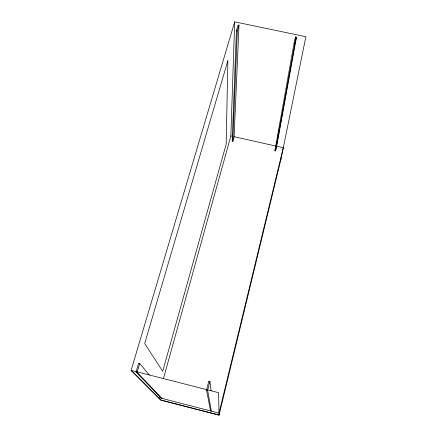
<?xml version="1.0" encoding="UTF-8"?>
<svg xmlns="http://www.w3.org/2000/svg" width="437" height="437" viewBox="0 0 437 437"><rect width="100%" height="100%" fill="white"/><g stroke="black" fill="none" stroke-linecap="round" stroke-linejoin="round"><path stroke-width="0.66" d="M230.845 136.016L234.696 21.85L305.878 36.708L280.942 159.325M236.433 30.776L232.184 141.206L232.834 141.353L234.106 136.743L239.006 25.199L238.127 25.013L236.433 30.776L237.313 30.961L232.834 141.353M274.895 150.76L294.106 42.875L295.581 37.025L296.472 37.211L276.703 146.248L275.556 150.907L274.895 150.76L275.468 148.427M276.643 142.752L276.883 141.413M277.965 135.394L278.2 134.055M278.801 130.707L279.041 129.368M279.281 128.03L279.522 126.692M280.122 123.349L280.357 122.01M294.98 40.373L295.581 37.025M275.556 150.907L295.002 43.061L296.472 37.211M234.696 21.85L131.122 370.33L160.86 400.123L219.046 415.15L281.078 158.664M210.59 410.977L206.537 390.061L208.799 381.108L209.886 381.381L211.098 390.765M211.35 411.179L207.635 390.339L209.886 381.381M219.046 415.15L218.593 392.683L131.122 370.33L160.712 399.97L219.046 415.035M158.221 397.402L219.008 413.151L283.302 147.717L276.703 146.248M163.514 378.355L230.862 135.973L232.855 136.42M161.226 398.227L136.038 372.029L138.627 363.24L139.698 363.513L149.301 374.973M161.985 398.424L137.114 372.302L139.698 363.513M237.313 30.961L239.006 25.199M294.106 42.875L295.002 43.061M234.183 136.715L276.042 146.1M136.038 372.029L137.114 372.302M206.537 390.061L207.635 390.339M227.852 60.743L226.197 144.068L162.717 371.286L144.691 343.564L227.852 60.743"/></g></svg>
